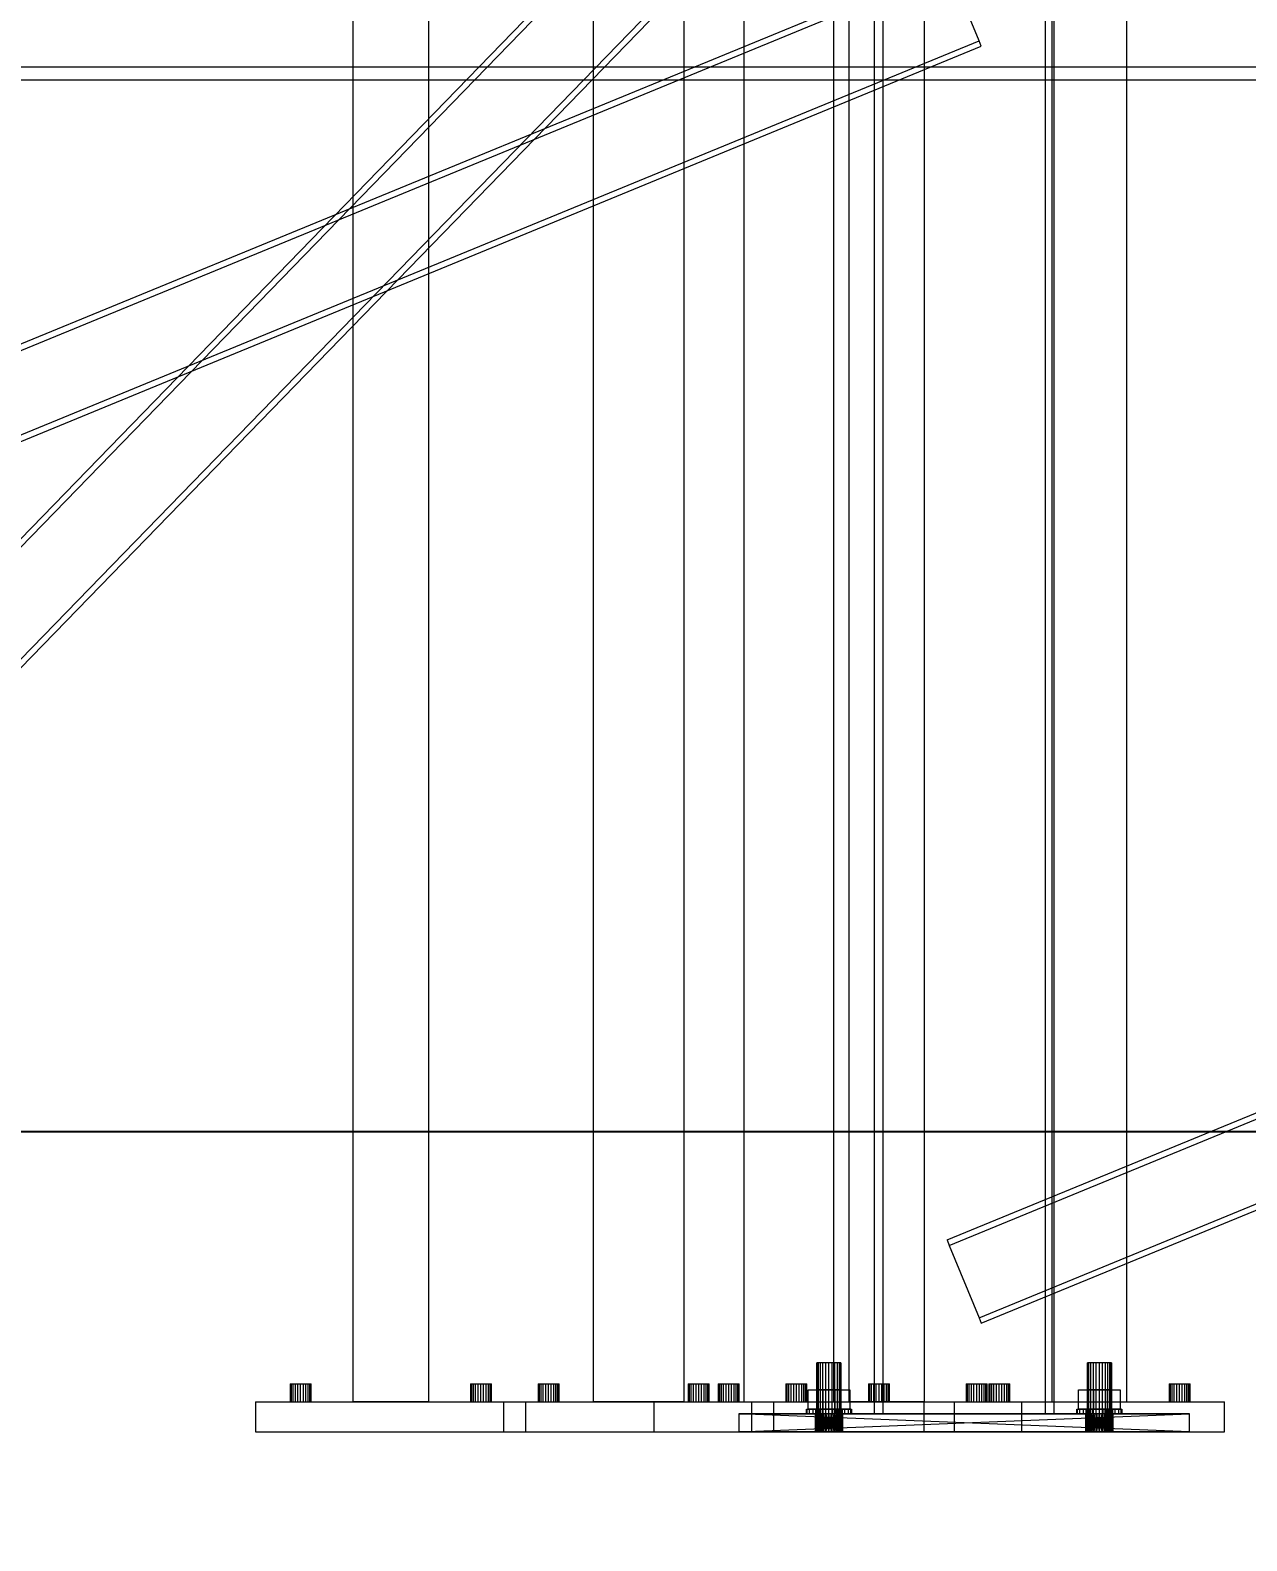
# Model space of a CAD drawing. Header units: millimetres. Extents: x -1970 to 34302, y -65268 to 6837.
# Drawn here: x 12015 to 12824, y -73 to 933 of the extents above; entities that cross this region are included whole.
import ezdxf

# ---------------------------------------------------------------- set-up
doc = ezdxf.new("R2010")
doc.units = ezdxf.units.MM
for name, color, linetype, lineweight in [('COTAS_O', 1, 'Continuous', 0), ('COTAS_P', 1, 'Continuous', 0), ('lateral_dos-mix', 7, 'Continuous', 0), ('lateral_dosificador', 7, 'Continuous', 0), ('lateral_mezcladora', 7, 'Continuous', 0)]:
    doc.layers.add(name, color=color, linetype=linetype, lineweight=lineweight)
doc.dimstyles.new('R19_100', dxfattribs={"dimtxt": 250, "dimasz": 150, "dimexe": 150, "dimexo": 80, "dimgap": 100, "dimtad": 1, "dimtih": 1, "dimtoh": 1, "dimdsep": 46, "dimcen": 0.09, "dimadec": 0, "dimazin": 0, "dimtfac": 1, "dimtdec": 4, "dimtofl": 0, "dimtmove": 0, "dimatfit": 3, "dimfxl": 1, "dimtolj": 1, "dimtzin": 0, "dimarcsym": 0})

# ---------------------------------------------------------------- blocks, each defined once
blk = doc.blocks.new('*D16')
at = {"layer": 'COTAS_O', "color": 0, "lineweight": -2, "transparency": 16777216}
for p, q in [((10569.5, 1020), (10569.5, 50)), ((16769.5, 1020), (16769.5, 50)), ((10719.5, 200), (16619.5, 200))]:
    blk.add_line(p, q, dxfattribs=at)
at = {"layer": 'COTAS_O', "color": 0, "transparency": 16777216}
for points in [[(10719.5, 225), (10719.5, 175), (10569.5, 200)], [(16619.5, 225), (16619.5, 175), (16769.5, 200)]]:
    blk.add_solid(points, dxfattribs=at)
at = {"layer": 'Defpoints', "color": 0, "transparency": 16777216}
for p in [(10569.5, 1100), (16769.5, 1100), (16769.5, 200)]:
    blk.add_point(p, dxfattribs=at)
blk = doc.blocks.new('*D22')
at = {"layer": 'COTAS_P', "color": 0, "lineweight": -2, "transparency": 16777216}
for p, q in [((112.7, -80), (112.7, -2650)), ((34302.1, -80), (34302.1, -2650)), ((262.7, -2500), (34152.1, -2500))]:
    blk.add_line(p, q, dxfattribs=at)
at = {"layer": 'COTAS_P', "color": 0, "transparency": 16777216}
for points in [[(262.7, -2475), (262.7, -2525), (112.7, -2500)], [(34152.1, -2475), (34152.1, -2525), (34302.1, -2500)]]:
    blk.add_solid(points, dxfattribs=at)
at = {"layer": 'Defpoints', "color": 0, "transparency": 16777216}
for p in [(112.7, 0), (34302.1, 0), (34302.1, -2500)]:
    blk.add_point(p, dxfattribs=at)

msp = doc.modelspace()

# ---------------------------------------------------------------- linework, layer by layer
at = {"layer": 'lateral_dos-mix'}
for p, q in [((12229.529, 20), (12229.529, 2717.5)), ((12279.529, 2717.5), (12279.529, 20)), ((12559.529, 20), (12559.529, 2717.5)), ((12609.529, 2717.5), (12609.529, 20)), ((12229.529, 20), (12229.529, 2422.5)), ((12279.529, 2422.5), (12279.529, 20)), ((12559.529, 20), (12559.529, 2422.5)), ((12609.529, 2422.5), (12609.529, 20)), ((12389.529, 20), (12389.529, 2277.101)), ((12449.529, 2277.101), (12449.529, 20)), ((12187.529, 32), (12187.767, 32)), ((12187.529, 32), (12187.529, 20)), ((12187.767, 32), (12188.466, 32)), ((12187.767, 20), (12187.767, 32)), ((12188.466, 32), (12189.579, 32)), ((12188.466, 20), (12188.466, 32)), ((12189.579, 32), (12191.029, 32)), ((12189.579, 20), (12189.579, 32)), ((12191.029, 32), (12192.717, 32)), ((12191.029, 20), (12191.029, 32)), ((12192.717, 32), (12194.529, 32)), ((12192.717, 20), (12192.717, 32)), ((12194.529, 32), (12196.34, 32)), ((12194.529, 20), (12194.529, 32)), ((12196.34, 32), (12198.029, 32)), ((12196.34, 20), (12196.34, 32)), ((12198.029, 32), (12199.478, 32)), ((12198.029, 20), (12198.029, 32)), ((12199.478, 32), (12200.591, 32)), ((12199.478, 20), (12199.478, 32)), ((12200.591, 32), (12201.29, 32)), ((12200.591, 20), (12200.591, 32)), ((12201.29, 32), (12201.529, 32)), ((12201.29, 20), (12201.29, 32)), ((12201.529, 20), (12201.529, 32)), ((12307.529, 32), (12307.767, 32)), ((12307.529, 32), (12307.529, 20)), ((12307.767, 32), (12308.466, 32)), ((12307.767, 20), (12307.767, 32)), ((12308.466, 32), (12309.579, 32)), ((12308.466, 20), (12308.466, 32)), ((12309.579, 32), (12311.029, 32)), ((12309.579, 20), (12309.579, 32)), ((12311.029, 32), (12312.717, 32)), ((12311.029, 20), (12311.029, 32)), ((12312.717, 32), (12314.529, 32)), ((12312.717, 20), (12312.717, 32)), ((12314.529, 32), (12316.34, 32)), ((12314.529, 20), (12314.529, 32)), ((12316.34, 32), (12318.029, 32)), ((12316.34, 20), (12316.34, 32)), ((12318.029, 32), (12319.478, 32)), ((12318.029, 20), (12318.029, 32)), ((12319.478, 32), (12320.591, 32)), ((12319.478, 20), (12319.478, 32)), ((12320.591, 32), (12321.29, 32)), ((12320.591, 20), (12320.591, 32)), ((12321.29, 32), (12321.529, 32)), ((12321.29, 20), (12321.29, 32)), ((12321.529, 20), (12321.529, 32)), ((12352.529, 32), (12352.767, 32)), ((12352.529, 32), (12352.529, 20)), ((12352.767, 32), (12353.466, 32)), ((12352.767, 20), (12352.767, 32)), ((12353.466, 32), (12354.579, 32)), ((12353.466, 20), (12353.466, 32)), ((12354.579, 32), (12356.029, 32)), ((12354.579, 20), (12354.579, 32)), ((12356.029, 32), (12357.717, 32)), ((12356.029, 20), (12356.029, 32)), ((12357.717, 32), (12359.529, 32)), ((12357.717, 20), (12357.717, 32)), ((12359.529, 32), (12361.34, 32)), ((12359.529, 20), (12359.529, 32)), ((12361.34, 32), (12363.029, 32)), ((12361.34, 20), (12361.34, 32)), ((12363.029, 32), (12364.478, 32)), ((12363.029, 20), (12363.029, 32)), ((12364.478, 32), (12365.591, 32)), ((12364.478, 20), (12364.478, 32)), ((12365.591, 32), (12366.29, 32)), ((12365.591, 20), (12365.591, 32)), ((12366.29, 32), (12366.529, 32)), ((12366.29, 20), (12366.29, 32)), ((12366.529, 20), (12366.529, 32)), ((12472.529, 32), (12472.767, 32)), ((12472.529, 32), (12472.529, 20)), ((12472.767, 32), (12473.466, 32)), ((12472.767, 20), (12472.767, 32)), ((12473.466, 32), (12474.579, 32)), ((12473.466, 20), (12473.466, 32)), ((12474.579, 32), (12476.029, 32)), ((12474.579, 20), (12474.579, 32)), ((12476.029, 32), (12477.717, 32)), ((12476.029, 20), (12476.029, 32)), ((12477.717, 32), (12479.529, 32)), ((12477.717, 20), (12477.717, 32)), ((12479.529, 32), (12481.34, 32)), ((12479.529, 20), (12479.529, 32)), ((12481.34, 32), (12483.029, 32)), ((12481.34, 20), (12481.34, 32)), ((12483.029, 32), (12484.478, 32)), ((12483.029, 20), (12483.029, 32)), ((12484.478, 32), (12485.591, 32)), ((12484.478, 20), (12484.478, 32)), ((12485.591, 32), (12486.29, 32)), ((12485.591, 20), (12485.591, 32)), ((12486.29, 32), (12486.529, 32)), ((12486.29, 20), (12486.29, 32)), ((12486.529, 20), (12486.529, 32)), ((12517.529, 32), (12517.767, 32)), ((12517.529, 32), (12517.529, 20)), ((12517.767, 32), (12518.466, 32)), ((12517.767, 20), (12517.767, 32)), ((12518.466, 32), (12519.579, 32)), ((12518.466, 20), (12518.466, 32)), ((12519.579, 32), (12521.029, 32)), ((12519.579, 20), (12519.579, 32)), ((12521.029, 32), (12522.717, 32)), ((12521.029, 20), (12521.029, 32)), ((12522.717, 32), (12524.529, 32)), ((12522.717, 20), (12522.717, 32)), ((12524.529, 32), (12526.34, 32)), ((12524.529, 20), (12524.529, 32)), ((12526.34, 32), (12528.029, 32)), ((12526.34, 20), (12526.34, 32)), ((12528.029, 32), (12529.478, 32)), ((12528.029, 20), (12528.029, 32)), ((12529.478, 32), (12530.591, 32)), ((12529.478, 20), (12529.478, 32)), ((12530.591, 32), (12531.29, 32)), ((12530.591, 20), (12530.591, 32)), ((12531.29, 32), (12531.529, 32)), ((12531.29, 20), (12531.29, 32)), ((12531.529, 20), (12531.529, 32)), ((12637.529, 32), (12637.767, 32)), ((12637.529, 32), (12637.529, 20)), ((12637.767, 32), (12638.466, 32)), ((12637.767, 20), (12637.767, 32)), ((12638.466, 32), (12639.579, 32)), ((12638.466, 20), (12638.466, 32)), ((12639.579, 32), (12641.029, 32)), ((12639.579, 20), (12639.579, 32)), ((12641.029, 32), (12642.717, 32)), ((12641.029, 20), (12641.029, 32)), ((12642.717, 32), (12644.529, 32)), ((12642.717, 20), (12642.717, 32)), ((12644.529, 32), (12646.34, 32)), ((12644.529, 20), (12644.529, 32)), ((12646.34, 32), (12648.029, 32)), ((12646.34, 20), (12646.34, 32)), ((12648.029, 32), (12649.478, 32)), ((12648.029, 20), (12648.029, 32)), ((12649.478, 32), (12650.591, 32)), ((12649.478, 20), (12649.478, 32)), ((12650.591, 32), (12651.29, 32)), ((12650.591, 20), (12650.591, 32)), ((12651.29, 32), (12651.529, 32)), ((12651.29, 20), (12651.29, 32)), ((12651.529, 20), (12651.529, 32)), ((12164.529, 20), (12344.529, 20)), ((12164.529, 20), (12164.529, 0)), ((12187.767, 20), (12187.529, 20)), ((12187.767, 20), (12188.466, 20)), ((12188.466, 20), (12189.579, 20)), ((12189.579, 20), (12191.029, 20)), ((12191.029, 20), (12192.717, 20)), ((12192.717, 20), (12194.529, 20)), ((12194.529, 20), (12196.34, 20)), ((12196.34, 20), (12198.029, 20)), ((12198.029, 20), (12199.478, 20)), ((12199.478, 20), (12200.591, 20)), ((12200.591, 20), (12201.29, 20)), ((12201.29, 20), (12201.529, 20)), ((12279.529, 20), (12229.529, 20)), ((12307.767, 20), (12307.529, 20)), ((12307.767, 20), (12308.466, 20)), ((12308.466, 20), (12309.579, 20)), ((12309.579, 20), (12311.029, 20)), ((12311.029, 20), (12312.717, 20)), ((12312.717, 20), (12314.529, 20)), ((12314.529, 20), (12316.34, 20)), ((12316.34, 20), (12318.029, 20)), ((12318.029, 20), (12319.478, 20)), ((12319.478, 20), (12320.591, 20)), ((12320.591, 20), (12321.29, 20)), ((12321.29, 20), (12321.529, 20)), ((12329.529, 20), (12509.529, 20)), ((12329.529, 20), (12329.529, 0)), ((12344.529, 0), (12344.529, 20)), ((12352.767, 20), (12352.529, 20)), ((12352.767, 20), (12353.466, 20)), ((12353.466, 20), (12354.579, 20)), ((12354.579, 20), (12356.029, 20)), ((12356.029, 20), (12357.717, 20)), ((12357.717, 20), (12359.529, 20)), ((12359.529, 20), (12361.34, 20)), ((12361.34, 20), (12363.029, 20)), ((12363.029, 20), (12364.478, 20)), ((12364.478, 20), (12365.591, 20)), ((12365.591, 20), (12366.29, 20)), ((12366.29, 20), (12366.529, 20)), ((12449.529, 20), (12389.529, 20)), ((12472.767, 20), (12472.529, 20)), ((12472.767, 20), (12473.466, 20)), ((12473.466, 20), (12474.579, 20)), ((12474.579, 20), (12476.029, 20)), ((12476.029, 20), (12477.717, 20)), ((12477.717, 20), (12479.529, 20)), ((12479.529, 20), (12481.34, 20)), ((12481.34, 20), (12483.029, 20)), ((12483.029, 20), (12484.478, 20)), ((12484.478, 20), (12485.591, 20)), ((12485.591, 20), (12486.29, 20)), ((12486.29, 20), (12486.529, 20)), ((12494.529, 20), (12674.529, 20)), ((12494.529, 20), (12494.529, 0)), ((12509.529, 0), (12509.529, 20)), ((12517.767, 20), (12517.529, 20)), ((12517.767, 20), (12518.466, 20)), ((12518.466, 20), (12519.579, 20)), ((12519.579, 20), (12521.029, 20)), ((12521.029, 20), (12522.717, 20)), ((12522.717, 20), (12524.529, 20)), ((12524.529, 20), (12526.34, 20)), ((12526.34, 20), (12528.029, 20)), ((12528.029, 20), (12529.478, 20)), ((12529.478, 20), (12530.591, 20)), ((12530.591, 20), (12531.29, 20)), ((12531.29, 20), (12531.529, 20)), ((12609.529, 20), (12559.529, 20)), ((12637.767, 20), (12637.529, 20)), ((12637.767, 20), (12638.466, 20)), ((12638.466, 20), (12639.579, 20)), ((12639.579, 20), (12641.029, 20)), ((12641.029, 20), (12642.717, 20)), ((12642.717, 20), (12644.529, 20)), ((12644.529, 20), (12646.34, 20)), ((12646.34, 20), (12648.029, 20)), ((12648.029, 20), (12649.478, 20)), ((12649.478, 20), (12650.591, 20)), ((12650.591, 20), (12651.29, 20)), ((12651.29, 20), (12651.529, 20)), ((12674.529, 0), (12674.529, 20)), ((12164.529, 0), (12344.529, 0)), ((12329.529, 0), (12509.529, 0)), ((12494.529, 0), (12674.529, 0))]:
    msp.add_line(p, q, dxfattribs=at)
at = {"layer": 'lateral_dosificador'}
for p, q in [((11548.01, 120.904), (13248.01, 1870.904)), ((11550.879, 118.116), (13250.879, 1868.116)), ((11588.178, 81.884), (13288.178, 1831.884)), ((11591.047, 79.096), (13291.047, 1829.096))]:
    msp.add_line(p, q, dxfattribs=at)
at = {"layer": 'lateral_mezcladora'}
for p, q in [((12489.529, 2610), (12489.529, 20)), ((12549.529, 20), (12549.529, 2610)), ((12576.195, 1100), (12576.195, 12)), ((12582.195, 12), (12582.195, 1100)), ((12690.195, 1100), (12690.195, 12)), ((12696.195, 12), (12696.195, 1100)), ((12694.529, 1000), (12694.529, 20)), ((12744.529, 20), (12744.529, 1000)), ((10558.117, 127.745), (12624.784, 977.745)), ((12624.784, 127.745), (14691.451, 977.745)), ((10559.639, 124.046), (12626.305, 974.046)), ((12646.085, 925.954), (12626.305, 974.046)), ((12626.305, 124.046), (14692.972, 974.046)), ((10579.418, 75.954), (12646.085, 925.954)), ((12647.606, 922.255), (12646.085, 925.954)), ((12646.085, 75.954), (14712.752, 925.954)), ((10580.94, 72.255), (12647.606, 922.255)), ((12647.606, 72.255), (14714.273, 922.255)), ((10494.529, 908.5), (16814.529, 908.5)), ((10569.529, 908.5), (16769.529, 908.5)), ((10494.529, 900), (16814.529, 900)), ((10569.529, 900), (16769.529, 900)), ((12624.784, 127.745), (12626.305, 124.046)), ((12626.305, 124.046), (12646.085, 75.954)), ((12646.085, 75.954), (12647.606, 72.255)), ((12538.468, 46), (12538.195, 46)), ((12538.195, 0), (12538.195, 46)), ((12539.267, 46), (12538.468, 46)), ((12538.468, 0), (12538.468, 46)), ((12540.538, 46), (12539.267, 46)), ((12539.267, 0), (12539.267, 46)), ((12542.195, 46), (12540.538, 46)), ((12540.538, 0), (12540.538, 46)), ((12544.125, 46), (12542.195, 46)), ((12542.195, 0), (12542.195, 46)), ((12546.195, 46), (12544.125, 46)), ((12544.125, 0), (12544.125, 46)), ((12548.266, 46), (12546.195, 46)), ((12546.195, 0), (12546.195, 46)), ((12550.195, 46), (12548.266, 46)), ((12548.266, 0), (12548.266, 46)), ((12551.852, 46), (12550.195, 46)), ((12550.195, 0), (12550.195, 46)), ((12553.123, 46), (12551.852, 46)), ((12551.852, 0), (12551.852, 46)), ((12553.923, 46), (12553.123, 46)), ((12553.123, 0), (12553.123, 46)), ((12554.195, 46), (12553.923, 46)), ((12553.923, 0), (12553.923, 46)), ((12554.195, 46), (12554.195, 0)), ((12718.468, 46), (12718.195, 46)), ((12718.195, 0), (12718.195, 46)), ((12719.267, 46), (12718.468, 46)), ((12718.468, 0), (12718.468, 46)), ((12720.538, 46), (12719.267, 46)), ((12719.267, 0), (12719.267, 46)), ((12722.195, 46), (12720.538, 46)), ((12720.538, 0), (12720.538, 46)), ((12724.125, 46), (12722.195, 46)), ((12722.195, 0), (12722.195, 46)), ((12726.195, 46), (12724.125, 46)), ((12724.125, 0), (12724.125, 46)), ((12728.266, 46), (12726.195, 46)), ((12726.195, 0), (12726.195, 46)), ((12730.195, 46), (12728.266, 46)), ((12728.266, 0), (12728.266, 46)), ((12731.852, 46), (12730.195, 46)), ((12730.195, 0), (12730.195, 46)), ((12733.123, 46), (12731.852, 46)), ((12731.852, 0), (12731.852, 46)), ((12733.923, 46), (12733.123, 46)), ((12733.123, 0), (12733.123, 46)), ((12734.195, 46), (12733.923, 46)), ((12733.923, 0), (12733.923, 46)), ((12734.195, 46), (12734.195, 0)), ((12452.529, 32), (12452.767, 32)), ((12452.529, 32), (12452.529, 20)), ((12452.767, 32), (12453.466, 32)), ((12452.767, 20), (12452.767, 32)), ((12453.466, 32), (12454.579, 32)), ((12453.466, 20), (12453.466, 32)), ((12454.579, 32), (12456.029, 32)), ((12454.579, 20), (12454.579, 32)), ((12456.029, 32), (12457.717, 32)), ((12456.029, 20), (12456.029, 32)), ((12457.717, 32), (12459.529, 32)), ((12457.717, 20), (12457.717, 32)), ((12459.529, 32), (12461.34, 32)), ((12459.529, 20), (12459.529, 32)), ((12461.34, 32), (12463.029, 32)), ((12461.34, 20), (12461.34, 32)), ((12463.029, 32), (12464.478, 32)), ((12463.029, 20), (12463.029, 32)), ((12464.478, 32), (12465.591, 32)), ((12464.478, 20), (12464.478, 32)), ((12465.591, 32), (12466.29, 32)), ((12465.591, 20), (12465.591, 32)), ((12466.29, 32), (12466.529, 32)), ((12466.29, 20), (12466.29, 32)), ((12466.529, 20), (12466.529, 32)), ((12572.529, 32), (12572.767, 32)), ((12572.529, 32), (12572.529, 20)), ((12572.767, 32), (12573.466, 32)), ((12572.767, 20), (12572.767, 32)), ((12573.466, 32), (12574.579, 32)), ((12573.466, 20), (12573.466, 32)), ((12574.579, 32), (12576.029, 32)), ((12574.579, 20), (12574.579, 32)), ((12576.029, 32), (12577.717, 32)), ((12576.029, 20), (12576.029, 32)), ((12577.717, 32), (12579.529, 32)), ((12577.717, 20), (12577.717, 32)), ((12579.529, 32), (12581.34, 32)), ((12579.529, 20), (12579.529, 32)), ((12581.34, 32), (12583.029, 32)), ((12581.34, 20), (12581.34, 32)), ((12583.029, 32), (12584.478, 32)), ((12583.029, 20), (12583.029, 32)), ((12584.478, 32), (12585.591, 32)), ((12584.478, 20), (12584.478, 32)), ((12585.591, 32), (12586.29, 32)), ((12585.591, 20), (12585.591, 32)), ((12586.29, 32), (12586.529, 32)), ((12586.29, 20), (12586.29, 32)), ((12586.529, 20), (12586.529, 32)), ((12652.529, 32), (12652.767, 32)), ((12652.529, 32), (12652.529, 20)), ((12652.767, 32), (12653.466, 32)), ((12652.767, 20), (12652.767, 32)), ((12653.466, 32), (12654.579, 32)), ((12653.466, 20), (12653.466, 32)), ((12654.579, 32), (12656.029, 32)), ((12654.579, 20), (12654.579, 32)), ((12656.029, 32), (12657.717, 32)), ((12656.029, 20), (12656.029, 32)), ((12657.717, 32), (12659.529, 32)), ((12657.717, 20), (12657.717, 32)), ((12659.529, 32), (12661.34, 32)), ((12659.529, 20), (12659.529, 32)), ((12661.34, 32), (12663.029, 32)), ((12661.34, 20), (12661.34, 32)), ((12663.029, 32), (12664.478, 32)), ((12663.029, 20), (12663.029, 32)), ((12664.478, 32), (12665.591, 32)), ((12664.478, 20), (12664.478, 32)), ((12665.591, 32), (12666.29, 32)), ((12665.591, 20), (12665.591, 32)), ((12666.29, 32), (12666.529, 32)), ((12666.29, 20), (12666.29, 32)), ((12666.529, 20), (12666.529, 32)), ((12772.529, 32), (12772.767, 32)), ((12772.529, 32), (12772.529, 20)), ((12772.767, 32), (12773.466, 32)), ((12772.767, 20), (12772.767, 32)), ((12773.466, 32), (12774.579, 32)), ((12773.466, 20), (12773.466, 32)), ((12774.579, 32), (12776.029, 32)), ((12774.579, 20), (12774.579, 32)), ((12776.029, 32), (12777.717, 32)), ((12776.029, 20), (12776.029, 32)), ((12777.717, 32), (12779.529, 32)), ((12777.717, 20), (12777.717, 32)), ((12779.529, 32), (12781.34, 32)), ((12779.529, 20), (12779.529, 32)), ((12781.34, 32), (12783.029, 32)), ((12781.34, 20), (12781.34, 32)), ((12783.029, 32), (12784.478, 32)), ((12783.029, 20), (12783.029, 32)), ((12784.478, 32), (12785.591, 32)), ((12784.478, 20), (12784.478, 32)), ((12785.591, 32), (12786.29, 32)), ((12785.591, 20), (12785.591, 32)), ((12786.29, 32), (12786.529, 32)), ((12786.29, 20), (12786.29, 32)), ((12786.529, 20), (12786.529, 32)), ((12532.345, 15), (12532.345, 28)), ((12532.345, 28), (12539.27, 28)), ((12532.345, 28), (12538.195, 28)), ((12542.195, 28), (12538.195, 28)), ((12538.195, 28), (12538.195, 15)), ((12539.27, 15), (12539.27, 28)), ((12539.27, 28), (12553.12, 28)), ((12539.27, 28), (12542.195, 28)), ((12550.195, 28), (12542.195, 28)), ((12542.195, 28), (12542.195, 15)), ((12554.195, 28), (12550.195, 28)), ((12550.195, 28), (12550.195, 15)), ((12553.12, 28), (12550.195, 28)), ((12553.12, 15), (12553.12, 28)), ((12553.12, 28), (12560.045, 28)), ((12554.195, 15), (12554.195, 28)), ((12554.195, 28), (12560.045, 28)), ((12560.045, 28), (12560.045, 15)), ((12712.345, 15), (12712.345, 28)), ((12712.345, 28), (12719.27, 28)), ((12712.345, 28), (12718.195, 28)), ((12722.195, 28), (12718.195, 28)), ((12718.195, 28), (12718.195, 15)), ((12719.27, 15), (12719.27, 28)), ((12719.27, 28), (12733.12, 28)), ((12719.27, 28), (12722.195, 28)), ((12730.195, 28), (12722.195, 28)), ((12722.195, 28), (12722.195, 15)), ((12734.195, 28), (12730.195, 28)), ((12730.195, 28), (12730.195, 15)), ((12733.12, 28), (12730.195, 28)), ((12733.12, 15), (12733.12, 28)), ((12733.12, 28), (12740.045, 28)), ((12734.195, 15), (12734.195, 28)), ((12734.195, 28), (12740.045, 28)), ((12740.045, 28), (12740.045, 15)), ((12429.529, 20), (12609.529, 20)), ((12429.529, 20), (12429.529, 0)), ((12452.767, 20), (12452.529, 20)), ((12452.767, 20), (12453.466, 20)), ((12453.466, 20), (12454.579, 20)), ((12454.579, 20), (12456.029, 20)), ((12456.029, 20), (12457.717, 20)), ((12457.717, 20), (12459.529, 20)), ((12459.529, 20), (12461.34, 20)), ((12461.34, 20), (12463.029, 20)), ((12463.029, 20), (12464.478, 20)), ((12464.478, 20), (12465.591, 20)), ((12465.591, 20), (12466.29, 20)), ((12466.29, 20), (12466.529, 20)), ((12537.195, 12), (12486.195, 12)), ((12486.195, 12), (12537.368, 12)), ((12486.195, 12), (12537.88, 12)), ((12486.195, 12), (12538.712, 12)), ((12486.195, 12), (12539.831, 12)), ((12486.195, 12), (12541.195, 12)), ((12486.195, 12), (12542.751, 12)), ((12486.195, 12), (12544.439, 12)), ((12486.195, 12), (12546.195, 12)), ((12486.195, 12), (12547.951, 12)), ((12786.195, 12), (12486.195, 12)), ((12486.195, 12), (12549.639, 12)), ((12486.195, 12), (12551.195, 12)), ((12486.195, 12), (12552.559, 12)), ((12786.195, 0), (12486.195, 12)), ((12486.195, 12), (12486.195, 0)), ((12486.195, 0), (12786.195, 12)), ((12489.529, 20), (12549.529, 20)), ((12531.195, 12), (12531.195, 15)), ((12531.195, 15), (12531.706, 15)), ((12531.195, 15), (12537.195, 15)), ((12531.706, 12), (12531.195, 12)), ((12537.195, 12), (12531.195, 12)), ((12531.706, 12), (12531.706, 15)), ((12531.706, 15), (12533.205, 15)), ((12531.706, 15), (12537.502, 15)), ((12533.205, 12), (12531.706, 12)), ((12537.502, 12), (12531.706, 12)), ((12539.27, 15), (12532.345, 15)), ((12538.195, 15), (12532.345, 15)), ((12533.205, 12), (12533.205, 15)), ((12533.205, 15), (12535.589, 15)), ((12533.205, 15), (12538.401, 15)), ((12535.589, 12), (12533.205, 12)), ((12538.401, 12), (12533.205, 12)), ((12535.589, 12), (12535.589, 15)), ((12535.589, 15), (12538.695, 15)), ((12535.589, 15), (12539.831, 15)), ((12538.695, 12), (12535.589, 12)), ((12539.831, 12), (12535.589, 12)), ((12537.502, 15), (12537.195, 15)), ((12537.195, 15), (12537.195, 12)), ((12537.368, 12), (12537.195, 12)), ((12537.195, 0), (12537.368, 12)), ((12537.195, 0), (12537.195, 12)), ((12537.368, 0), (12537.195, 12)), ((12537.195, 12), (12537.502, 12)), ((12537.88, 12), (12537.368, 12)), ((12537.368, 0), (12537.88, 12)), ((12537.368, 0), (12537.368, 12)), ((12537.88, 0), (12537.368, 12)), ((12538.401, 15), (12537.502, 15)), ((12537.502, 15), (12537.502, 12)), ((12537.502, 12), (12538.401, 12)), ((12538.712, 12), (12537.88, 12)), ((12537.88, 0), (12538.712, 12)), ((12537.88, 0), (12537.88, 12)), ((12538.712, 0), (12537.88, 12)), ((12538.195, 15), (12542.195, 15)), ((12539.831, 15), (12538.401, 15)), ((12538.401, 15), (12538.401, 12)), ((12538.401, 12), (12539.831, 12)), ((12538.695, 12), (12538.695, 15)), ((12538.695, 15), (12542.313, 15)), ((12538.695, 15), (12541.695, 15)), ((12542.313, 12), (12538.695, 12)), ((12541.695, 12), (12538.695, 12)), ((12539.831, 12), (12538.712, 12)), ((12538.712, 12), (12552.559, 12)), ((12538.712, 0), (12539.831, 12)), ((12538.712, 0), (12538.712, 12)), ((12539.831, 0), (12538.712, 12)), ((12553.12, 15), (12539.27, 15)), ((12542.195, 15), (12539.27, 15)), ((12541.695, 15), (12539.831, 15)), ((12539.831, 15), (12539.831, 12)), ((12541.195, 12), (12539.831, 12)), ((12539.831, 12), (12552.559, 12)), ((12539.831, 12), (12726.195, 12)), ((12539.831, 12), (12727.951, 12)), ((12539.831, 12), (12729.639, 12)), ((12539.831, 12), (12731.195, 12)), ((12539.831, 12), (12732.559, 12)), ((12539.831, 0), (12541.195, 12)), ((12539.831, 0), (12539.831, 12)), ((12541.195, 0), (12539.831, 12)), ((12539.831, 12), (12541.695, 12)), ((12542.751, 12), (12541.195, 12)), ((12541.195, 12), (12732.559, 12)), ((12541.195, 0), (12542.751, 12)), ((12541.195, 0), (12541.195, 12)), ((12542.751, 0), (12541.195, 12)), ((12543.866, 15), (12541.695, 15)), ((12541.695, 15), (12541.695, 12)), ((12541.695, 12), (12543.866, 12)), ((12542.195, 15), (12550.195, 15)), ((12542.313, 12), (12542.313, 15)), ((12542.313, 15), (12546.195, 15)), ((12542.313, 15), (12543.866, 15)), ((12546.195, 12), (12542.313, 12)), ((12543.866, 12), (12542.313, 12)), ((12544.439, 12), (12542.751, 12)), ((12542.751, 12), (12732.559, 12)), ((12542.751, 0), (12544.439, 12)), ((12542.751, 0), (12542.751, 12)), ((12544.439, 0), (12542.751, 12)), ((12546.195, 15), (12543.866, 15)), ((12543.866, 15), (12543.866, 12)), ((12543.866, 12), (12546.195, 12)), ((12546.195, 12), (12544.439, 12)), ((12544.439, 12), (12786.195, 12)), ((12544.439, 12), (12732.559, 12)), ((12544.439, 0), (12546.195, 12)), ((12544.439, 0), (12544.439, 12)), ((12546.195, 0), (12544.439, 12)), ((12546.195, 12), (12546.195, 15)), ((12546.195, 15), (12550.078, 15)), ((12548.525, 15), (12546.195, 15)), ((12546.195, 12), (12547.951, 12)), ((12717.195, 12), (12546.195, 12)), ((12717.368, 12), (12546.195, 12)), ((12717.88, 12), (12546.195, 12)), ((12546.195, 12), (12786.195, 12)), ((12718.712, 12), (12546.195, 12)), ((12719.831, 12), (12546.195, 12)), ((12721.195, 12), (12546.195, 12)), ((12722.751, 12), (12546.195, 12)), ((12724.439, 12), (12546.195, 12)), ((12726.195, 12), (12546.195, 12)), ((12546.195, 12), (12732.559, 12)), ((12546.195, 0), (12547.951, 12)), ((12546.195, 0), (12546.195, 12)), ((12547.951, 0), (12546.195, 12)), ((12550.078, 12), (12546.195, 12)), ((12546.195, 12), (12548.525, 12)), ((12547.951, 12), (12549.639, 12)), ((12717.195, 12), (12547.951, 12)), ((12717.368, 12), (12547.951, 12)), ((12547.951, 0), (12549.639, 12)), ((12547.951, 0), (12547.951, 12)), ((12549.639, 0), (12547.951, 12)), ((12550.695, 15), (12548.525, 15)), ((12548.525, 15), (12548.525, 12)), ((12550.078, 15), (12548.525, 15)), ((12548.525, 12), (12550.695, 12)), ((12548.525, 12), (12550.078, 12)), ((12549.639, 12), (12551.195, 12)), ((12717.195, 12), (12549.639, 12)), ((12717.368, 12), (12549.639, 12)), ((12549.639, 0), (12551.195, 12)), ((12549.639, 0), (12549.639, 12)), ((12551.195, 0), (12549.639, 12)), ((12550.078, 12), (12550.078, 15)), ((12550.078, 15), (12553.695, 15)), ((12553.695, 12), (12550.078, 12)), ((12550.195, 15), (12554.195, 15)), ((12550.195, 15), (12553.12, 15)), ((12552.559, 15), (12550.695, 15)), ((12550.695, 15), (12550.695, 12)), ((12553.695, 15), (12550.695, 15)), ((12550.695, 12), (12552.559, 12)), ((12550.695, 12), (12553.695, 12)), ((12551.195, 12), (12552.559, 12)), ((12717.195, 12), (12551.195, 12)), ((12717.368, 12), (12551.195, 12)), ((12786.195, 12), (12551.195, 12)), ((12551.195, 12), (12726.195, 12)), ((12551.195, 0), (12552.559, 12)), ((12551.195, 0), (12551.195, 12)), ((12552.559, 0), (12551.195, 12)), ((12553.989, 15), (12552.559, 15)), ((12552.559, 15), (12552.559, 12)), ((12556.802, 15), (12552.559, 15)), ((12552.559, 12), (12553.678, 12)), ((12717.195, 12), (12552.559, 12)), ((12717.368, 12), (12552.559, 12)), ((12552.559, 12), (12726.195, 12)), ((12552.559, 0), (12553.678, 12)), ((12552.559, 0), (12552.559, 12)), ((12553.678, 0), (12552.559, 12)), ((12552.559, 12), (12553.989, 12)), ((12552.559, 12), (12556.802, 12)), ((12560.045, 15), (12553.12, 15)), ((12553.678, 12), (12554.51, 12)), ((12717.195, 12), (12553.678, 12)), ((12717.368, 12), (12553.678, 12)), ((12553.678, 12), (12726.195, 12)), ((12553.678, 0), (12554.51, 12)), ((12553.678, 0), (12553.678, 12)), ((12554.51, 0), (12553.678, 12)), ((12553.695, 12), (12553.695, 15)), ((12553.695, 15), (12556.802, 15)), ((12556.802, 12), (12553.695, 12)), ((12554.889, 15), (12553.989, 15)), ((12553.989, 15), (12553.989, 12)), ((12559.186, 15), (12553.989, 15)), ((12553.989, 12), (12554.889, 12)), ((12553.989, 12), (12559.186, 12)), ((12560.045, 15), (12554.195, 15)), ((12554.51, 12), (12555.022, 12)), ((12717.195, 12), (12554.51, 12)), ((12717.368, 12), (12554.51, 12)), ((12554.51, 12), (12726.195, 12)), ((12554.51, 0), (12555.022, 12)), ((12554.51, 0), (12554.51, 12)), ((12555.022, 0), (12554.51, 12)), ((12555.195, 15), (12554.889, 15)), ((12554.889, 15), (12554.889, 12)), ((12560.684, 15), (12554.889, 15)), ((12554.889, 12), (12555.195, 12)), ((12554.889, 12), (12560.684, 12)), ((12555.022, 12), (12555.195, 12)), ((12717.195, 12), (12555.022, 12)), ((12717.368, 12), (12555.022, 12)), ((12555.022, 12), (12726.195, 12)), ((12555.022, 0), (12555.195, 12)), ((12555.022, 0), (12555.022, 12)), ((12555.195, 0), (12555.022, 12)), ((12555.195, 12), (12555.195, 15)), ((12555.195, 15), (12561.195, 15)), ((12555.195, 12), (12717.195, 12)), ((12717.368, 12), (12555.195, 12)), ((12555.195, 12), (12717.88, 12)), ((12555.195, 12), (12718.712, 12)), ((12555.195, 12), (12719.831, 12)), ((12555.195, 12), (12721.195, 12)), ((12555.195, 12), (12722.751, 12)), ((12555.195, 12), (12724.439, 12)), ((12555.195, 12), (12726.195, 12)), ((12555.195, 12), (12555.195, 0)), ((12561.195, 12), (12555.195, 12)), ((12556.802, 12), (12556.802, 15)), ((12556.802, 15), (12559.186, 15)), ((12559.186, 12), (12556.802, 12)), ((12559.186, 12), (12559.186, 15)), ((12559.186, 15), (12560.684, 15)), ((12560.684, 12), (12559.186, 12)), ((12560.684, 12), (12560.684, 15)), ((12560.684, 15), (12561.195, 15)), ((12561.195, 12), (12560.684, 12)), ((12561.195, 15), (12561.195, 12)), ((12572.767, 20), (12572.529, 20)), ((12572.767, 20), (12573.466, 20)), ((12573.466, 20), (12574.579, 20)), ((12574.579, 20), (12576.029, 20)), ((12576.029, 20), (12577.717, 20)), ((12576.195, 12), (12696.195, 12)), ((12576.195, 12), (12582.195, 12)), ((12577.717, 20), (12579.529, 20)), ((12579.529, 20), (12581.34, 20)), ((12581.34, 20), (12583.029, 20)), ((12583.029, 20), (12584.478, 20)), ((12584.478, 20), (12585.591, 20)), ((12585.591, 20), (12586.29, 20)), ((12586.29, 20), (12586.529, 20)), ((12609.529, 0), (12609.529, 20)), ((12629.529, 20), (12809.529, 20)), ((12629.529, 20), (12629.529, 0)), ((12652.767, 20), (12652.529, 20)), ((12652.767, 20), (12653.466, 20)), ((12653.466, 20), (12654.579, 20)), ((12654.579, 20), (12656.029, 20)), ((12656.029, 20), (12657.717, 20)), ((12657.717, 20), (12659.529, 20)), ((12659.529, 20), (12661.34, 20)), ((12661.34, 20), (12663.029, 20)), ((12663.029, 20), (12664.478, 20)), ((12664.478, 20), (12665.591, 20)), ((12665.591, 20), (12666.29, 20)), ((12666.29, 20), (12666.529, 20)), ((12690.195, 12), (12696.195, 12)), ((12694.529, 20), (12744.529, 20)), ((12711.195, 12), (12711.195, 15)), ((12711.195, 15), (12711.706, 15)), ((12711.195, 15), (12717.195, 15)), ((12711.706, 12), (12711.195, 12)), ((12717.195, 12), (12711.195, 12)), ((12711.706, 12), (12711.706, 15)), ((12711.706, 15), (12713.205, 15)), ((12711.706, 15), (12717.502, 15)), ((12713.205, 12), (12711.706, 12)), ((12717.502, 12), (12711.706, 12)), ((12719.27, 15), (12712.345, 15)), ((12718.195, 15), (12712.345, 15)), ((12713.205, 12), (12713.205, 15)), ((12713.205, 15), (12715.589, 15)), ((12713.205, 15), (12718.401, 15)), ((12715.589, 12), (12713.205, 12)), ((12718.401, 12), (12713.205, 12)), ((12715.589, 12), (12715.589, 15)), ((12715.589, 15), (12718.695, 15)), ((12715.589, 15), (12719.831, 15)), ((12718.695, 12), (12715.589, 12)), ((12719.831, 12), (12715.589, 12)), ((12717.502, 15), (12717.195, 15)), ((12717.195, 15), (12717.195, 12)), ((12717.195, 12), (12717.368, 12)), ((12717.195, 0), (12717.368, 12)), ((12717.195, 0), (12717.195, 12)), ((12717.368, 0), (12717.195, 12)), ((12717.195, 12), (12717.502, 12)), ((12717.88, 12), (12717.368, 12)), ((12717.368, 0), (12717.88, 12)), ((12717.368, 0), (12717.368, 12)), ((12717.88, 0), (12717.368, 12)), ((12718.401, 15), (12717.502, 15)), ((12717.502, 15), (12717.502, 12)), ((12717.502, 12), (12718.401, 12)), ((12718.712, 12), (12717.88, 12)), ((12717.88, 0), (12718.712, 12)), ((12717.88, 0), (12717.88, 12)), ((12718.712, 0), (12717.88, 12)), ((12718.195, 15), (12722.195, 15)), ((12719.831, 15), (12718.401, 15)), ((12718.401, 15), (12718.401, 12)), ((12718.401, 12), (12719.831, 12)), ((12718.695, 12), (12718.695, 15)), ((12718.695, 15), (12722.313, 15)), ((12718.695, 15), (12721.695, 15)), ((12722.313, 12), (12718.695, 12)), ((12721.695, 12), (12718.695, 12)), ((12719.831, 12), (12718.712, 12)), ((12718.712, 0), (12719.831, 12)), ((12718.712, 0), (12718.712, 12)), ((12719.831, 0), (12718.712, 12)), ((12733.12, 15), (12719.27, 15)), ((12722.195, 15), (12719.27, 15)), ((12721.695, 15), (12719.831, 15)), ((12719.831, 15), (12719.831, 12)), ((12721.195, 12), (12719.831, 12)), ((12719.831, 0), (12721.195, 12)), ((12719.831, 0), (12719.831, 12)), ((12721.195, 0), (12719.831, 12)), ((12719.831, 12), (12721.695, 12)), ((12722.751, 12), (12721.195, 12)), ((12721.195, 12), (12786.195, 12)), ((12721.195, 0), (12722.751, 12)), ((12721.195, 0), (12721.195, 12)), ((12722.751, 0), (12721.195, 12)), ((12723.866, 15), (12721.695, 15)), ((12721.695, 15), (12721.695, 12)), ((12721.695, 12), (12723.866, 12)), ((12722.195, 15), (12730.195, 15)), ((12722.313, 12), (12722.313, 15)), ((12722.313, 15), (12726.195, 15)), ((12722.313, 15), (12723.866, 15)), ((12726.195, 12), (12722.313, 12)), ((12723.866, 12), (12722.313, 12)), ((12724.439, 12), (12722.751, 12)), ((12722.751, 12), (12786.195, 12)), ((12722.751, 0), (12724.439, 12)), ((12722.751, 0), (12722.751, 12)), ((12724.439, 0), (12722.751, 12)), ((12726.195, 15), (12723.866, 15)), ((12723.866, 15), (12723.866, 12)), ((12723.866, 12), (12726.195, 12)), ((12726.195, 12), (12724.439, 12)), ((12724.439, 12), (12786.195, 12)), ((12724.439, 0), (12726.195, 12)), ((12724.439, 0), (12724.439, 12)), ((12726.195, 0), (12724.439, 12)), ((12726.195, 12), (12726.195, 15)), ((12726.195, 15), (12730.078, 15)), ((12728.525, 15), (12726.195, 15)), ((12786.195, 12), (12726.195, 12)), ((12727.951, 12), (12726.195, 12)), ((12726.195, 12), (12732.559, 12)), ((12726.195, 12), (12733.678, 12)), ((12726.195, 12), (12734.51, 12)), ((12726.195, 12), (12735.022, 12)), ((12726.195, 12), (12735.195, 12)), ((12726.195, 0), (12727.951, 12)), ((12726.195, 0), (12726.195, 12)), ((12727.951, 0), (12726.195, 12)), ((12730.078, 12), (12726.195, 12)), ((12726.195, 12), (12728.525, 12)), ((12786.195, 12), (12727.951, 12)), ((12729.639, 12), (12727.951, 12)), ((12727.951, 12), (12735.195, 12)), ((12727.951, 0), (12729.639, 12)), ((12727.951, 0), (12727.951, 12)), ((12729.639, 0), (12727.951, 12)), ((12730.695, 15), (12728.525, 15)), ((12728.525, 15), (12728.525, 12)), ((12730.078, 15), (12728.525, 15)), ((12728.525, 12), (12730.695, 12)), ((12728.525, 12), (12730.078, 12)), ((12786.195, 12), (12729.639, 12)), ((12731.195, 12), (12729.639, 12)), ((12735.195, 12), (12729.639, 12)), ((12729.639, 0), (12731.195, 12)), ((12729.639, 0), (12729.639, 12)), ((12731.195, 0), (12729.639, 12)), ((12730.078, 12), (12730.078, 15)), ((12730.078, 15), (12733.695, 15)), ((12733.695, 12), (12730.078, 12)), ((12730.195, 15), (12734.195, 15)), ((12730.195, 15), (12733.12, 15)), ((12732.559, 15), (12730.695, 15)), ((12730.695, 15), (12730.695, 12)), ((12733.695, 15), (12730.695, 15)), ((12730.695, 12), (12732.559, 12)), ((12730.695, 12), (12733.695, 12)), ((12786.195, 12), (12731.195, 12)), ((12732.559, 12), (12731.195, 12)), ((12735.195, 12), (12731.195, 12)), ((12731.195, 0), (12732.559, 12)), ((12731.195, 0), (12731.195, 12)), ((12732.559, 0), (12731.195, 12)), ((12733.989, 15), (12732.559, 15)), ((12732.559, 15), (12732.559, 12)), ((12736.802, 15), (12732.559, 15)), ((12786.195, 12), (12732.559, 12)), ((12733.678, 12), (12732.559, 12)), ((12735.195, 12), (12732.559, 12)), ((12732.559, 0), (12733.678, 12)), ((12732.559, 0), (12732.559, 12)), ((12733.678, 0), (12732.559, 12)), ((12732.559, 12), (12733.989, 12)), ((12732.559, 12), (12736.802, 12)), ((12740.045, 15), (12733.12, 15)), ((12786.195, 12), (12733.678, 12)), ((12734.51, 12), (12733.678, 12)), ((12735.195, 12), (12733.678, 12)), ((12733.678, 0), (12734.51, 12)), ((12733.678, 0), (12733.678, 12)), ((12734.51, 0), (12733.678, 12)), ((12733.695, 12), (12733.695, 15)), ((12733.695, 15), (12736.802, 15)), ((12736.802, 12), (12733.695, 12)), ((12734.889, 15), (12733.989, 15)), ((12733.989, 15), (12733.989, 12)), ((12739.186, 15), (12733.989, 15)), ((12733.989, 12), (12734.889, 12)), ((12733.989, 12), (12739.186, 12)), ((12740.045, 15), (12734.195, 15)), ((12786.195, 12), (12734.51, 12)), ((12735.022, 12), (12734.51, 12)), ((12734.51, 0), (12735.022, 12)), ((12734.51, 0), (12734.51, 12)), ((12735.022, 0), (12734.51, 12)), ((12735.195, 15), (12734.889, 15)), ((12734.889, 15), (12734.889, 12)), ((12740.684, 15), (12734.889, 15)), ((12734.889, 12), (12735.195, 12)), ((12734.889, 12), (12740.684, 12)), ((12786.195, 12), (12735.022, 12)), ((12735.195, 12), (12735.022, 12)), ((12735.022, 0), (12735.195, 12)), ((12735.022, 0), (12735.022, 12)), ((12735.195, 0), (12735.022, 12)), ((12735.195, 12), (12735.195, 15)), ((12735.195, 15), (12741.195, 15)), ((12786.195, 12), (12735.195, 12)), ((12735.195, 12), (12735.195, 0)), ((12741.195, 12), (12735.195, 12)), ((12736.802, 12), (12736.802, 15)), ((12736.802, 15), (12739.186, 15)), ((12739.186, 12), (12736.802, 12)), ((12739.186, 12), (12739.186, 15)), ((12739.186, 15), (12740.684, 15)), ((12740.684, 12), (12739.186, 12)), ((12740.684, 12), (12740.684, 15)), ((12740.684, 15), (12741.195, 15)), ((12741.195, 12), (12740.684, 12)), ((12741.195, 15), (12741.195, 12)), ((12772.767, 20), (12772.529, 20)), ((12772.767, 20), (12773.466, 20)), ((12773.466, 20), (12774.579, 20)), ((12774.579, 20), (12776.029, 20)), ((12776.029, 20), (12777.717, 20)), ((12777.717, 20), (12779.529, 20)), ((12779.529, 20), (12781.34, 20)), ((12781.34, 20), (12783.029, 20)), ((12783.029, 20), (12784.478, 20)), ((12784.478, 20), (12785.591, 20)), ((12785.591, 20), (12786.29, 20)), ((12786.195, 0), (12786.195, 12)), ((12786.29, 20), (12786.529, 20)), ((12809.529, 0), (12809.529, 20)), ((12429.529, 0), (12609.529, 0)), ((12486.195, 0), (12537.195, 0)), ((12537.368, 0), (12486.195, 0)), ((12537.88, 0), (12486.195, 0)), ((12538.712, 0), (12486.195, 0)), ((12539.831, 0), (12486.195, 0)), ((12541.195, 0), (12486.195, 0)), ((12542.751, 0), (12486.195, 0)), ((12544.439, 0), (12486.195, 0)), ((12546.195, 0), (12486.195, 0)), ((12547.951, 0), (12486.195, 0)), ((12486.195, 0), (12786.195, 0)), ((12549.639, 0), (12486.195, 0)), ((12551.195, 0), (12486.195, 0)), ((12552.559, 0), (12486.195, 0)), ((12537.195, 0), (12537.368, 0)), ((12537.368, 0), (12537.88, 0)), ((12537.88, 0), (12538.712, 0)), ((12538.468, 0), (12538.195, 0)), ((12539.267, 0), (12538.468, 0)), ((12538.712, 0), (12539.831, 0)), ((12552.559, 0), (12538.712, 0)), ((12540.538, 0), (12539.267, 0)), ((12539.831, 0), (12541.195, 0)), ((12552.559, 0), (12539.831, 0)), ((12726.195, 0), (12539.831, 0)), ((12727.951, 0), (12539.831, 0)), ((12729.639, 0), (12539.831, 0)), ((12731.195, 0), (12539.831, 0)), ((12732.559, 0), (12539.831, 0)), ((12542.195, 0), (12540.538, 0)), ((12541.195, 0), (12542.751, 0)), ((12732.559, 0), (12541.195, 0)), ((12544.125, 0), (12542.195, 0)), ((12542.751, 0), (12544.439, 0)), ((12732.559, 0), (12542.751, 0)), ((12546.195, 0), (12544.125, 0)), ((12544.439, 0), (12546.195, 0)), ((12786.195, 0), (12544.439, 0)), ((12732.559, 0), (12544.439, 0)), ((12547.951, 0), (12546.195, 0)), ((12546.195, 0), (12717.195, 0)), ((12546.195, 0), (12717.368, 0)), ((12546.195, 0), (12717.88, 0)), ((12786.195, 0), (12546.195, 0)), ((12546.195, 0), (12718.712, 0)), ((12546.195, 0), (12719.831, 0)), ((12546.195, 0), (12721.195, 0)), ((12546.195, 0), (12722.751, 0)), ((12546.195, 0), (12724.439, 0)), ((12546.195, 0), (12726.195, 0)), ((12732.559, 0), (12546.195, 0)), ((12548.266, 0), (12546.195, 0)), ((12549.639, 0), (12547.951, 0)), ((12547.951, 0), (12717.195, 0)), ((12547.951, 0), (12717.368, 0)), ((12550.195, 0), (12548.266, 0)), ((12551.195, 0), (12549.639, 0)), ((12549.639, 0), (12717.195, 0)), ((12549.639, 0), (12717.368, 0)), ((12551.852, 0), (12550.195, 0)), ((12552.559, 0), (12551.195, 0)), ((12551.195, 0), (12717.195, 0)), ((12551.195, 0), (12717.368, 0)), ((12551.195, 0), (12786.195, 0)), ((12726.195, 0), (12551.195, 0)), ((12553.123, 0), (12551.852, 0)), ((12553.678, 0), (12552.559, 0)), ((12552.559, 0), (12717.195, 0)), ((12552.559, 0), (12717.368, 0)), ((12726.195, 0), (12552.559, 0)), ((12553.923, 0), (12553.123, 0)), ((12554.51, 0), (12553.678, 0)), ((12553.678, 0), (12717.195, 0)), ((12553.678, 0), (12717.368, 0)), ((12726.195, 0), (12553.678, 0)), ((12553.923, 0), (12554.195, 0)), ((12555.022, 0), (12554.51, 0)), ((12554.51, 0), (12717.195, 0)), ((12554.51, 0), (12717.368, 0)), ((12726.195, 0), (12554.51, 0)), ((12555.195, 0), (12555.022, 0)), ((12555.022, 0), (12717.195, 0)), ((12555.022, 0), (12717.368, 0)), ((12726.195, 0), (12555.022, 0)), ((12717.195, 0), (12555.195, 0)), ((12555.195, 0), (12717.368, 0)), ((12717.88, 0), (12555.195, 0)), ((12718.712, 0), (12555.195, 0)), ((12719.831, 0), (12555.195, 0)), ((12721.195, 0), (12555.195, 0)), ((12722.751, 0), (12555.195, 0)), ((12724.439, 0), (12555.195, 0)), ((12726.195, 0), (12555.195, 0)), ((12629.529, 0), (12809.529, 0)), ((12717.368, 0), (12717.195, 0)), ((12717.368, 0), (12717.88, 0)), ((12717.88, 0), (12718.712, 0)), ((12718.468, 0), (12718.195, 0)), ((12719.267, 0), (12718.468, 0)), ((12718.712, 0), (12719.831, 0)), ((12720.538, 0), (12719.267, 0)), ((12719.831, 0), (12721.195, 0)), ((12722.195, 0), (12720.538, 0)), ((12721.195, 0), (12722.751, 0)), ((12786.195, 0), (12721.195, 0)), ((12724.125, 0), (12722.195, 0)), ((12722.751, 0), (12724.439, 0)), ((12786.195, 0), (12722.751, 0)), ((12726.195, 0), (12724.125, 0)), ((12724.439, 0), (12726.195, 0)), ((12786.195, 0), (12724.439, 0)), ((12726.195, 0), (12786.195, 0)), ((12726.195, 0), (12727.951, 0)), ((12732.559, 0), (12726.195, 0)), ((12733.678, 0), (12726.195, 0)), ((12734.51, 0), (12726.195, 0)), ((12735.022, 0), (12726.195, 0)), ((12735.195, 0), (12726.195, 0)), ((12728.266, 0), (12726.195, 0)), ((12727.951, 0), (12786.195, 0)), ((12727.951, 0), (12729.639, 0)), ((12735.195, 0), (12727.951, 0)), ((12730.195, 0), (12728.266, 0)), ((12729.639, 0), (12786.195, 0)), ((12729.639, 0), (12731.195, 0)), ((12729.639, 0), (12735.195, 0)), ((12731.852, 0), (12730.195, 0)), ((12731.195, 0), (12786.195, 0)), ((12731.195, 0), (12732.559, 0)), ((12731.195, 0), (12735.195, 0)), ((12733.123, 0), (12731.852, 0)), ((12732.559, 0), (12786.195, 0)), ((12732.559, 0), (12733.678, 0)), ((12732.559, 0), (12735.195, 0)), ((12733.923, 0), (12733.123, 0)), ((12733.678, 0), (12786.195, 0)), ((12733.678, 0), (12734.51, 0)), ((12733.678, 0), (12735.195, 0)), ((12733.923, 0), (12734.195, 0)), ((12734.51, 0), (12786.195, 0)), ((12734.51, 0), (12735.022, 0)), ((12735.022, 0), (12786.195, 0)), ((12735.022, 0), (12735.195, 0)), ((12735.195, 0), (12786.195, 0))]:
    msp.add_line(p, q, dxfattribs=at)

# ---------------------------------------------------------------- dimensions: what is measured, and where the dimension line sits
at = {"layer": 'COTAS_O'}
dim = msp.add_aligned_dim(p1=(10569.529, 1100), p2=(16769.529, 1100), distance=-900, text='<> O', dimstyle='R19_100', dxfattribs=at)
dim.commit()
dim.dimension.update_dxf_attribs({"geometry": '*D16', "text_midpoint": (13669.529, 200)})
at = {"layer": 'COTAS_P'}
dim = msp.add_aligned_dim(p1=(112.7, 0), p2=(34302.083, 0), distance=-2500, text='<> P', dimstyle='R19_100', dxfattribs=at)
dim.commit()
dim.dimension.update_dxf_attribs({"geometry": '*D22', "text_midpoint": (17207.392, -2500)})

doc.saveas('drawing.dxf')
